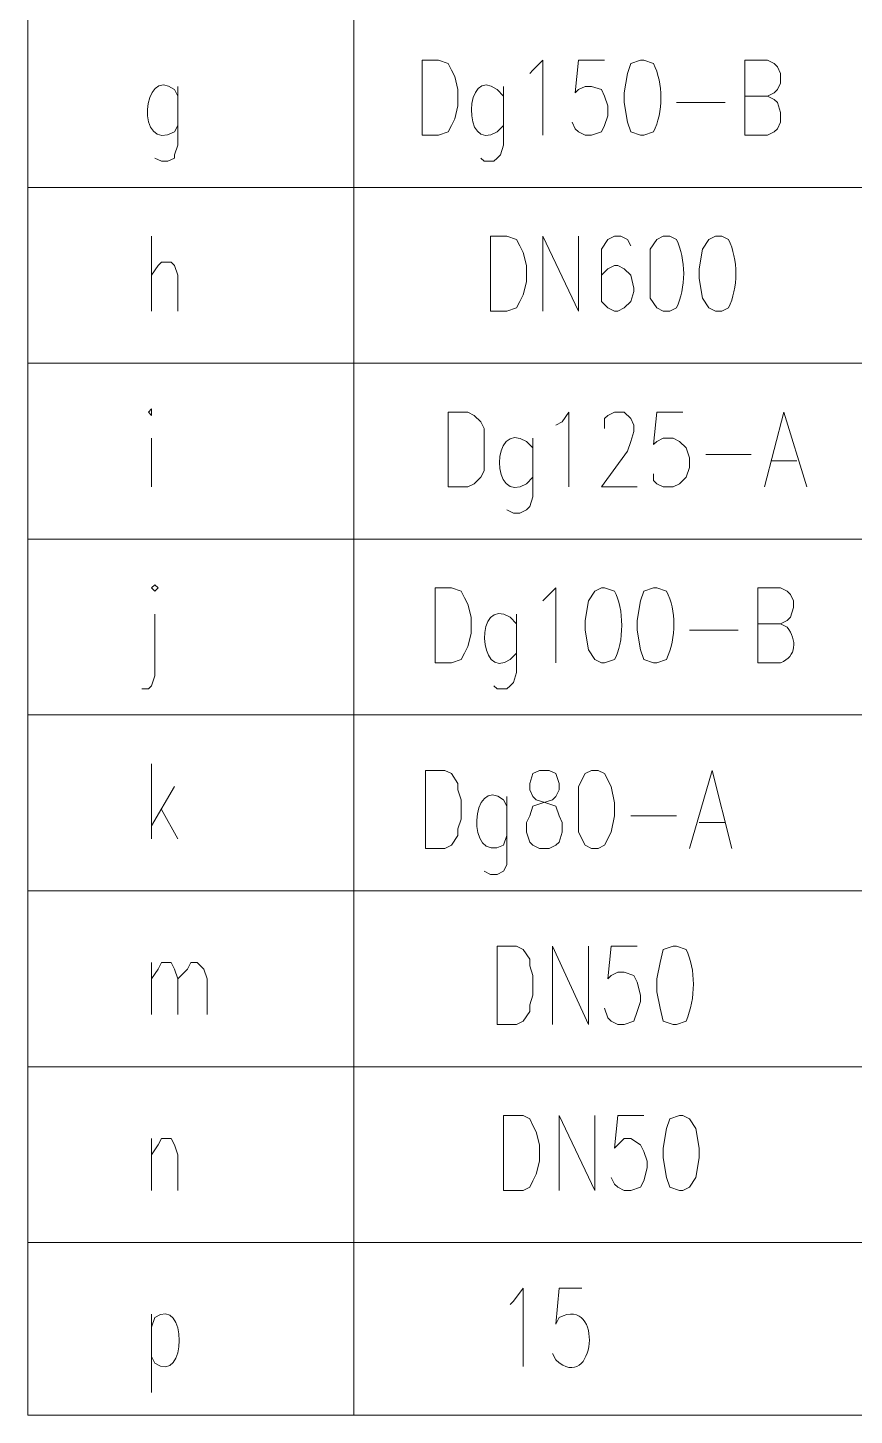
# Model space of a CAD drawing. Header units: millimetres. Extents: x 0 to 819, y 0 to 1152.
# Drawn here: x 569.3 to 615, y 592.5 to 669.2 of the extents above; entities that cross this region are included whole.
import ezdxf

# ---------------------------------------------------------------- set-up
doc = ezdxf.new("R2010")
doc.units = ezdxf.units.MM
doc.layers.add('1', color=7, linetype='Continuous')

msp = doc.modelspace()

# ---------------------------------------------------------------- linework, layer by layer
at = {"layer": '1', "color": 0, "lineweight": 18}
msp.add_lwpolyline([(569.34, 743.721732), (569.34, 592.521732)], dxfattribs=at)
at = {"layer": '1', "color": 0, "lineweight": 9}
for points in [[(587.34, 743.721732), (587.34, 592.521732)], [(591.12, 663.261732), (591.12, 667.401732), (592.02, 667.401732), (592.56, 667.221732), (592.74, 666.861732), (592.92, 666.501732), (593.1, 665.781732), (593.1, 664.881732), (592.92, 664.161732), (592.74, 663.801732), (592.56, 663.441732), (592.02, 663.261732), (591.12, 663.261732)], [(597.06, 666.681732), (597.24, 666.861732), (597.78, 667.401732), (597.78, 663.261732)], [(601.2, 667.401732), (599.76, 667.401732), (599.58, 665.601732), (599.76, 665.781732), (600.12, 665.961732), (600.48, 665.961732), (601.02, 665.781732), (601.2, 665.421732), (601.38, 664.881732), (601.38, 664.341732), (601.2, 663.801732), (601.02, 663.441732), (600.48, 663.261732), (600.12, 663.261732), (599.76, 663.441732), (599.58, 663.621732), (599.4, 663.981732)], [(608.94, 663.261732), (608.94, 667.401732), (610.2, 667.401732), (610.56, 667.221732), (610.74, 667.041732), (610.92, 666.681732), (610.92, 666.141732), (610.74, 665.781732), (610.56, 665.601732), (610.2, 665.421732), (608.94, 665.421732)], [(577.62, 665.961732), (577.62, 662.721732), (577.44, 662.181732), (577.44, 662.001732), (577.08, 661.821732), (576.72, 661.821732), (576.36, 662.001732)], [(595.62, 665.961732), (595.62, 662.721732), (595.44, 662.181732), (595.26, 662.001732), (595.08, 661.821732), (594.54, 661.821732), (594.36, 662.001732)], [(605.16, 665.061732), (607.86, 665.061732)], [(610.2, 665.421732), (610.56, 665.241732), (610.74, 665.061732), (610.92, 664.521732), (610.92, 663.981732), (610.74, 663.621732), (610.56, 663.441732), (610.2, 663.261732), (608.94, 663.261732)], [(569.34, 660.381732), (735.66, 660.381732)], [(576.18, 657.681732), (576.18, 653.541732)], [(594.9, 653.541732), (594.9, 657.681732), (595.8, 657.681732), (596.34, 657.501732), (596.52, 657.141732), (596.7, 656.781732), (596.88, 656.061732), (596.88, 655.161732), (596.7, 654.441732), (596.52, 654.081732), (596.34, 653.721732), (595.8, 653.541732), (594.9, 653.541732)], [(597.78, 653.541732), (597.78, 657.681732), (599.76, 653.541732), (599.76, 657.681732)], [(602.64, 657.141732), (602.46, 657.501732), (602.1, 657.681732), (601.74, 657.681732), (601.38, 657.501732), (601.02, 656.961732), (601.02, 655.881732), (601.02, 654.801732), (601.02, 654.081732), (601.38, 653.721732), (601.74, 653.541732), (601.92, 653.541732), (602.28, 653.721732), (602.64, 654.081732), (602.82, 654.621732), (602.82, 654.801732), (602.64, 655.521732), (602.28, 655.881732), (601.92, 656.061732), (601.74, 656.061732), (601.38, 655.881732), (601.02, 655.521732), (601.02, 654.801732)], [(576.18, 655.521732), (576.54, 656.061732), (576.72, 656.241732), (577.26, 656.241732), (577.44, 656.061732), (577.62, 655.521732), (577.62, 653.541732)], [(569.34, 650.661732), (735.66, 650.661732)], [(576, 647.961732), (576.18, 647.781732), (576.18, 647.961732), (576.18, 648.141732), (576, 647.961732)], [(592.56, 643.821732), (592.56, 647.961732), (593.64, 647.961732), (594, 647.781732), (594.36, 647.421732), (594.54, 647.061732), (594.54, 646.341732), (594.54, 645.441732), (594.54, 644.721732), (594.36, 644.361732), (594, 644.001732), (593.64, 643.821732), (592.56, 643.821732)], [(598.5, 647.241732), (598.86, 647.421732), (599.22, 647.961732), (599.22, 643.821732)], [(601.2, 647.061732), (601.2, 647.241732), (601.2, 647.601732), (601.38, 647.781732), (601.74, 647.961732), (602.28, 647.961732), (602.64, 647.601732), (602.82, 647.241732), (602.82, 646.881732), (602.64, 646.341732), (602.46, 645.801732), (601.02, 643.821732), (603, 643.821732)], [(605.52, 647.961732), (604.08, 647.961732), (603.9, 646.161732), (604.08, 646.341732), (604.44, 646.521732), (604.98, 646.521732), (605.34, 646.341732), (605.7, 645.981732), (605.88, 645.441732), (605.88, 644.901732), (605.7, 644.361732), (605.34, 644.001732), (604.98, 643.821732), (604.44, 643.821732), (604.08, 644.001732), (603.9, 644.181732), (603.9, 644.541732)], [(610.02, 643.821732), (611.1, 647.961732), (612.36, 643.821732)], [(576.18, 646.521732), (576.18, 643.821732)], [(597.24, 646.521732), (597.24, 643.281732), (597.06, 642.741732), (596.88, 642.561732), (596.52, 642.381732), (596.16, 642.381732), (595.8, 642.561732)], [(606.78, 645.621732), (609.3, 645.621732)], [(610.38, 645.261732), (611.82, 645.261732)], [(569.34, 640.941732), (735.66, 640.941732)], [(576.18, 638.241732), (576.36, 638.061732), (576.54, 638.241732), (576.36, 638.421732), (576.18, 638.241732)], [(591.84, 634.101732), (591.84, 638.241732), (592.74, 638.241732), (593.28, 638.061732), (593.46, 637.701732), (593.64, 637.341732), (593.82, 636.621732), (593.82, 635.721732), (593.64, 635.001732), (593.46, 634.641732), (593.28, 634.281732), (592.74, 634.101732), (591.84, 634.101732)], [(597.78, 637.521732), (597.96, 637.701732), (598.5, 638.241732), (598.5, 634.101732)], [(609.66, 634.101732), (609.66, 638.241732), (610.92, 638.241732), (611.28, 638.061732), (611.46, 637.881732), (611.64, 637.521732), (611.64, 637.161732), (611.46, 636.621732), (611.28, 636.441732), (610.92, 636.261732), (609.66, 636.261732)], [(576.36, 636.801732), (576.36, 633.381732), (576.18, 632.841732), (576, 632.661732), (575.64, 632.661732)], [(596.34, 636.801732), (596.34, 633.561732), (596.16, 633.021732), (595.98, 632.841732), (595.8, 632.661732), (595.26, 632.661732), (595.08, 632.841732)], [(605.88, 635.901732), (608.58, 635.901732)], [(569.34, 631.221732), (735.66, 631.221732)], [(576.18, 628.521732), (576.18, 624.381732)], [(591.3, 623.841732), (591.3, 628.161732), (592.38, 628.161732), (592.74, 627.981732), (593.1, 627.441732), (593.1, 627.081732), (593.28, 626.541732), (593.28, 625.461732), (593.1, 624.921732), (593.1, 624.561732), (592.74, 624.021732), (592.38, 623.841732), (591.3, 623.841732)], [(597.6, 628.161732), (597.24, 627.981732), (597.06, 627.441732), (597.06, 627.081732), (597.24, 626.721732), (597.42, 626.541732), (597.96, 626.361732), (598.5, 626.181732), (598.68, 625.641732), (598.86, 625.281732), (598.86, 624.741732), (598.68, 624.201732), (598.5, 624.021732), (598.14, 623.841732), (597.6, 623.841732), (597.24, 624.021732), (597.06, 624.201732), (596.88, 624.741732), (596.88, 625.281732), (597.06, 625.641732), (597.24, 626.181732), (597.78, 626.361732), (598.32, 626.541732), (598.5, 626.721732), (598.68, 627.081732), (598.68, 627.441732), (598.5, 627.981732), (598.14, 628.161732), (597.6, 628.161732)], [(600.48, 628.161732), (600.12, 627.981732), (599.76, 627.261732), (599.76, 626.361732), (599.76, 625.641732), (599.76, 624.741732), (600.12, 624.021732), (600.48, 623.841732), (600.84, 623.841732), (601.2, 624.021732), (601.56, 624.741732), (601.74, 625.641732), (601.74, 626.361732), (601.56, 627.261732), (601.2, 627.981732), (600.84, 628.161732), (600.48, 628.161732)], [(605.88, 623.841732), (607.14, 628.161732), (608.22, 623.841732)], [(577.44, 627.261732), (576.18, 625.101732)], [(595.8, 626.721732), (595.8, 623.481732), (595.8, 622.941732), (595.62, 622.581732), (595.26, 622.401732), (594.9, 622.401732), (594.54, 622.581732)], [(576.72, 626.001732), (577.62, 624.381732)], [(602.64, 625.641732), (605.16, 625.641732)], [(606.42, 625.281732), (607.86, 625.281732)], [(569.34, 621.501732), (735.66, 621.501732)], [(595.26, 614.121732), (595.26, 618.441732), (596.34, 618.441732), (596.7, 618.261732), (597.06, 617.721732), (597.06, 617.361732), (597.24, 616.821732), (597.24, 615.741732), (597.06, 615.201732), (597.06, 614.841732), (596.7, 614.301732), (596.34, 614.121732), (595.26, 614.121732)], [(598.32, 614.121732), (598.32, 618.441732), (600.3, 614.121732), (600.3, 618.441732)], [(603, 618.441732), (601.56, 618.441732), (601.38, 616.641732), (601.56, 616.821732), (601.92, 617.001732), (602.28, 617.001732), (602.82, 616.821732), (603, 616.461732), (603.18, 615.741732), (603.18, 615.381732), (603, 614.841732), (602.82, 614.301732), (602.28, 614.121732), (601.92, 614.121732), (601.56, 614.301732), (601.38, 614.481732), (601.2, 615.021732)], [(576.18, 617.541732), (576.18, 614.661732)], [(576.18, 616.641732), (576.54, 617.181732), (576.72, 617.541732), (577.26, 617.541732), (577.44, 617.181732), (577.62, 616.641732), (577.62, 614.661732)], [(577.62, 616.641732), (578.16, 617.181732), (578.34, 617.541732), (578.7, 617.541732), (579.06, 617.181732), (579.24, 616.641732), (579.24, 614.661732)], [(569.34, 611.781732), (735.66, 611.781732)], [(595.62, 604.941732), (595.62, 609.081732), (596.7, 609.081732), (597.06, 608.901732), (597.24, 608.541732), (597.42, 608.181732), (597.6, 607.461732), (597.6, 606.561732), (597.42, 605.841732), (597.24, 605.481732), (597.06, 605.121732), (596.7, 604.941732), (595.62, 604.941732)], [(598.68, 604.941732), (598.68, 609.081732), (600.66, 604.941732), (600.66, 609.081732)], [(603.36, 609.081732), (601.92, 609.081732), (601.74, 607.281732), (601.92, 607.461732), (602.28, 607.821732), (602.64, 607.821732), (603.18, 607.461732), (603.36, 607.101732), (603.54, 606.561732), (603.54, 606.201732), (603.36, 605.481732), (603.18, 605.121732), (602.64, 604.941732), (602.28, 604.941732), (601.92, 605.121732), (601.74, 605.301732), (601.56, 605.661732)], [(605.34, 609.081732), (604.8, 608.901732), (604.62, 608.361732), (604.44, 607.281732), (604.44, 606.741732), (604.62, 605.661732), (604.8, 605.121732), (605.34, 604.941732), (605.52, 604.941732), (605.88, 605.121732), (606.24, 605.661732), (606.42, 606.741732), (606.42, 607.281732), (606.24, 608.361732), (605.88, 608.901732), (605.52, 609.081732), (605.34, 609.081732)], [(576.18, 607.821732), (576.18, 604.941732)], [(576.18, 606.921732), (576.54, 607.461732), (576.72, 607.821732), (577.26, 607.821732), (577.44, 607.461732), (577.62, 606.921732), (577.62, 604.941732)], [(569.34, 602.061732), (735.66, 602.061732)], [(595.98, 598.641732), (596.16, 598.821732), (596.7, 599.541732), (596.7, 595.221732)], [(576.18, 598.101732), (576.18, 593.781732)], [(569.34, 592.521732), (735.66, 592.521732)]]:
    msp.add_lwpolyline(points, dxfattribs=at)
for points, knots in [([(577.62, 665.421732), (577.62, 665.421732), (577.44, 665.781732), (577.44, 665.781732), (575.64, 667.221732), (575.28, 662.181732), (577.44, 663.441732), (577.44, 663.441732), (577.62, 663.801732), (577.62, 663.801732)], [0, 0, 0, 0, 1, 1, 1, 2, 2, 2, 3, 3, 3, 3]), ([(595.62, 665.421732), (595.62, 665.421732), (595.26, 665.781732), (595.26, 665.781732), (593.46, 667.221732), (593.28, 662.181732), (595.26, 663.441732), (595.26, 663.441732), (595.62, 663.801732), (595.62, 663.801732)], [0, 0, 0, 0, 1, 1, 1, 2, 2, 2, 3, 3, 3, 3]), ([(603.18, 667.401732), (603.18, 667.401732), (602.64, 667.221732), (602.64, 667.221732), (602.64, 667.221732), (602.46, 666.681732), (602.46, 666.681732), (602.46, 666.681732), (602.28, 665.601732), (602.28, 665.601732), (602.28, 665.601732), (602.28, 665.061732), (602.28, 665.061732), (602.28, 665.061732), (602.46, 663.981732), (602.46, 663.981732), (602.46, 663.981732), (602.64, 663.441732), (602.64, 663.441732), (602.64, 663.441732), (603.18, 663.261732), (603.18, 663.261732), (603.18, 663.261732), (603.36, 663.261732), (603.36, 663.261732), (603.36, 663.261732), (603.9, 663.441732), (603.9, 663.441732), (604.44, 664.521732), (604.44, 666.141732), (603.9, 667.221732), (603.9, 667.221732), (603.36, 667.401732), (603.36, 667.401732), (603.36, 667.401732), (603.18, 667.401732), (603.18, 667.401732)], [0, 0, 0, 0, 1, 1, 1, 2, 2, 2, 3, 3, 3, 4, 4, 4, 5, 5, 5, 6, 6, 6, 7, 7, 7, 8, 8, 8, 9, 9, 9, 10, 10, 10, 11, 11, 11, 12, 12, 12, 12]), ([(604.44, 657.681732), (604.44, 657.681732), (604.08, 657.501732), (604.08, 657.501732), (604.08, 657.501732), (603.72, 656.961732), (603.72, 656.961732), (603.72, 656.961732), (603.72, 655.881732), (603.72, 655.881732), (603.72, 655.881732), (603.72, 655.341732), (603.72, 655.341732), (603.72, 655.341732), (603.72, 654.261732), (603.72, 654.261732), (603.72, 654.261732), (604.08, 653.721732), (604.08, 653.721732), (604.08, 653.721732), (604.44, 653.541732), (604.44, 653.541732), (604.44, 653.541732), (604.8, 653.541732), (604.8, 653.541732), (604.8, 653.541732), (605.16, 653.721732), (605.16, 653.721732), (605.7, 654.801732), (605.7, 656.421732), (605.16, 657.501732), (605.16, 657.501732), (604.8, 657.681732), (604.8, 657.681732), (604.8, 657.681732), (604.44, 657.681732), (604.44, 657.681732)], [0, 0, 0, 0, 1, 1, 1, 2, 2, 2, 3, 3, 3, 4, 4, 4, 5, 5, 5, 6, 6, 6, 7, 7, 7, 8, 8, 8, 9, 9, 9, 10, 10, 10, 11, 11, 11, 12, 12, 12, 12]), ([(607.32, 657.681732), (607.32, 657.681732), (606.96, 657.501732), (606.96, 657.501732), (606.96, 657.501732), (606.6, 656.961732), (606.6, 656.961732), (606.6, 656.961732), (606.42, 655.881732), (606.42, 655.881732), (606.42, 655.881732), (606.42, 655.341732), (606.42, 655.341732), (606.42, 655.341732), (606.6, 654.261732), (606.6, 654.261732), (606.6, 654.261732), (606.96, 653.721732), (606.96, 653.721732), (606.96, 653.721732), (607.32, 653.541732), (607.32, 653.541732), (607.32, 653.541732), (607.68, 653.541732), (607.68, 653.541732), (607.68, 653.541732), (608.04, 653.721732), (608.04, 653.721732), (608.58, 654.801732), (608.58, 656.421732), (608.04, 657.501732), (608.04, 657.501732), (607.68, 657.681732), (607.68, 657.681732), (607.68, 657.681732), (607.32, 657.681732), (607.32, 657.681732)], [0, 0, 0, 0, 1, 1, 1, 2, 2, 2, 3, 3, 3, 4, 4, 4, 5, 5, 5, 6, 6, 6, 7, 7, 7, 8, 8, 8, 9, 9, 9, 10, 10, 10, 11, 11, 11, 12, 12, 12, 12]), ([(597.24, 645.981732), (597.24, 645.981732), (596.88, 646.341732), (596.88, 646.341732), (594.9, 647.601732), (594.9, 642.741732), (596.88, 644.001732), (596.88, 644.001732), (597.24, 644.361732), (597.24, 644.361732)], [0, 0, 0, 0, 1, 1, 1, 2, 2, 2, 3, 3, 3, 3]), ([(601.02, 638.241732), (601.02, 638.241732), (600.66, 638.061732), (600.66, 638.061732), (600.66, 638.061732), (600.3, 637.521732), (600.3, 637.521732), (600.3, 637.521732), (600.12, 636.441732), (600.12, 636.441732), (600.12, 636.441732), (600.12, 635.901732), (600.12, 635.901732), (600.12, 635.901732), (600.3, 634.821732), (600.3, 634.821732), (600.3, 634.821732), (600.66, 634.281732), (600.66, 634.281732), (600.66, 634.281732), (601.02, 634.101732), (601.02, 634.101732), (601.02, 634.101732), (601.2, 634.101732), (601.2, 634.101732), (601.2, 634.101732), (601.74, 634.281732), (601.74, 634.281732), (602.28, 635.181732), (602.28, 637.161732), (601.74, 638.061732), (601.74, 638.061732), (601.2, 638.241732), (601.2, 638.241732), (601.2, 638.241732), (601.02, 638.241732), (601.02, 638.241732)], [0, 0, 0, 0, 1, 1, 1, 2, 2, 2, 3, 3, 3, 4, 4, 4, 5, 5, 5, 6, 6, 6, 7, 7, 7, 8, 8, 8, 9, 9, 9, 10, 10, 10, 11, 11, 11, 12, 12, 12, 12]), ([(603.9, 638.241732), (603.9, 638.241732), (603.36, 638.061732), (603.36, 638.061732), (603.36, 638.061732), (603.18, 637.521732), (603.18, 637.521732), (603.18, 637.521732), (603, 636.441732), (603, 636.441732), (603, 636.441732), (603, 635.901732), (603, 635.901732), (603, 635.901732), (603.18, 634.821732), (603.18, 634.821732), (603.18, 634.821732), (603.36, 634.281732), (603.36, 634.281732), (603.36, 634.281732), (603.9, 634.101732), (603.9, 634.101732), (603.9, 634.101732), (604.08, 634.101732), (604.08, 634.101732), (604.08, 634.101732), (604.62, 634.281732), (604.62, 634.281732), (605.16, 635.541732), (605.16, 636.981732), (604.62, 638.061732), (604.62, 638.061732), (604.08, 638.241732), (604.08, 638.241732), (604.08, 638.241732), (603.9, 638.241732), (603.9, 638.241732)], [0, 0, 0, 0, 1, 1, 1, 2, 2, 2, 3, 3, 3, 4, 4, 4, 5, 5, 5, 6, 6, 6, 7, 7, 7, 8, 8, 8, 9, 9, 9, 10, 10, 10, 11, 11, 11, 12, 12, 12, 12]), ([(596.34, 636.261732), (596.34, 636.261732), (595.98, 636.621732), (595.98, 636.621732), (594, 637.881732), (594.18, 633.021732), (595.98, 634.281732), (595.98, 634.281732), (596.34, 634.641732), (596.34, 634.641732)], [0, 0, 0, 0, 1, 1, 1, 2, 2, 2, 3, 3, 3, 3]), ([(610.92, 636.261732), (610.92, 636.261732), (611.28, 636.081732), (611.28, 636.081732), (611.82, 635.361732), (611.82, 634.461732), (610.92, 634.101732), (610.92, 634.101732), (609.66, 634.101732), (609.66, 634.101732)], [0, 0, 0, 0, 1, 1, 1, 2, 2, 2, 3, 3, 3, 3]), ([(595.8, 626.181732), (595.8, 626.181732), (595.62, 626.541732), (595.62, 626.541732), (593.82, 627.981732), (593.46, 622.941732), (595.62, 624.021732), (595.62, 624.021732), (595.8, 624.561732), (595.8, 624.561732)], [0, 0, 0, 0, 1, 1, 1, 2, 2, 2, 3, 3, 3, 3]), ([(604.98, 618.441732), (604.98, 618.441732), (604.44, 618.261732), (604.44, 618.261732), (604.44, 618.261732), (604.26, 617.541732), (604.26, 617.541732), (604.26, 617.541732), (604.08, 616.641732), (604.08, 616.641732), (604.08, 616.641732), (604.08, 615.921732), (604.08, 615.921732), (604.08, 615.921732), (604.26, 615.021732), (604.26, 615.021732), (604.26, 615.021732), (604.44, 614.301732), (604.44, 614.301732), (604.44, 614.301732), (604.98, 614.121732), (604.98, 614.121732), (604.98, 614.121732), (605.16, 614.121732), (605.16, 614.121732), (605.16, 614.121732), (605.7, 614.301732), (605.7, 614.301732), (606.24, 615.561732), (606.24, 617.181732), (605.7, 618.261732), (605.7, 618.261732), (605.16, 618.441732), (605.16, 618.441732), (605.16, 618.441732), (604.98, 618.441732), (604.98, 618.441732)], [0, 0, 0, 0, 1, 1, 1, 2, 2, 2, 3, 3, 3, 4, 4, 4, 5, 5, 5, 6, 6, 6, 7, 7, 7, 8, 8, 8, 9, 9, 9, 10, 10, 10, 11, 11, 11, 12, 12, 12, 12]), ([(576.18, 597.381732), (576.18, 597.381732), (576.36, 597.921732), (576.36, 597.921732), (578.16, 599.181732), (578.16, 594.141732), (576.36, 595.401732), (576.36, 595.401732), (576.18, 595.761732), (576.18, 595.761732)], [0, 0, 0, 0, 1, 1, 1, 2, 2, 2, 3, 3, 3, 3]), ([(599.94, 599.541732), (599.94, 599.541732), (598.68, 599.541732), (598.68, 599.541732), (598.68, 599.541732), (598.5, 597.561732), (598.5, 597.561732), (598.5, 597.561732), (598.68, 597.921732), (598.68, 597.921732), (601.2, 599.181732), (600.66, 593.601732), (598.5, 595.581732), (598.5, 595.581732), (598.32, 595.941732), (598.32, 595.941732)], [0, 0, 0, 0, 1, 1, 1, 2, 2, 2, 3, 3, 3, 4, 4, 4, 5, 5, 5, 5])]:
    msp.add_open_spline(points, degree=3, knots=knots, dxfattribs=at)

doc.saveas('drawing.dxf')
